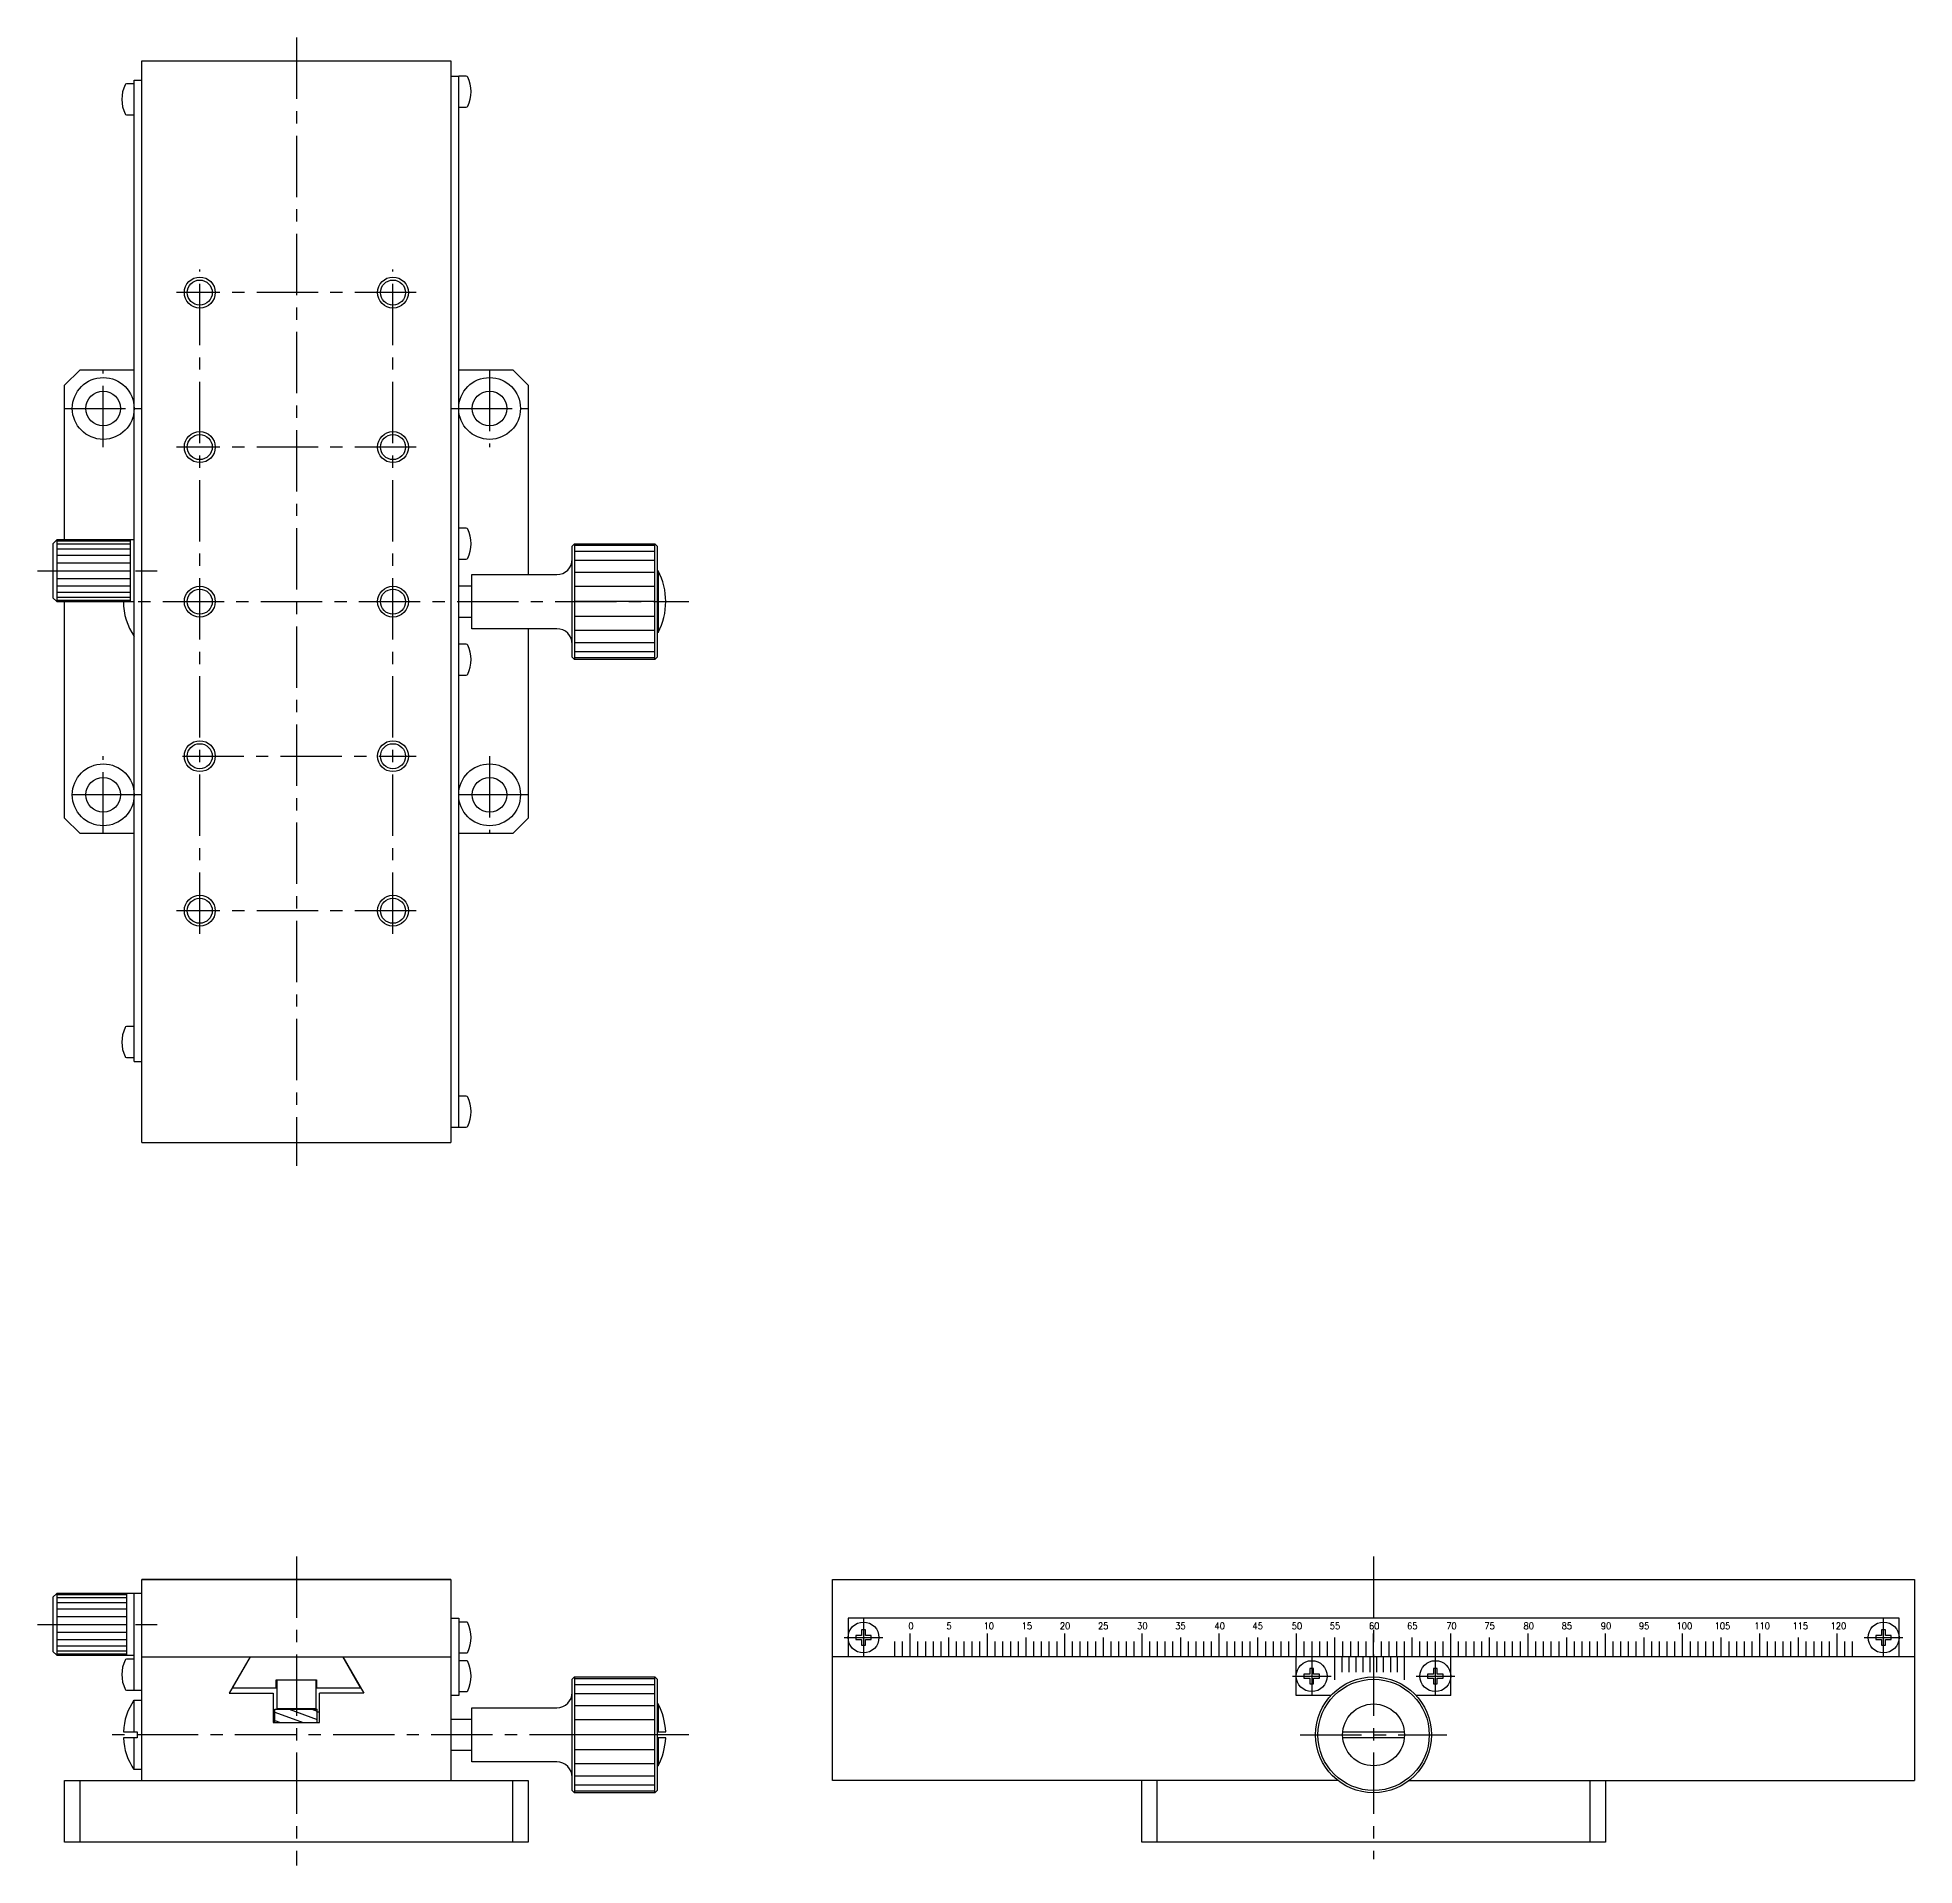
# Model space of a CAD drawing. Extents: x -156 to 272, y -398 to -138.
# Drawn here: x 28.9 to 271.8, y -374.4 to -137.8 of the extents above; entities that cross this region are included whole.
import ezdxf

# ---------------------------------------------------------------- set-up
doc = ezdxf.new("R2010")
doc.units = 0
doc.header["$LTSCALE"] = 0.25
doc.linetypes.add('CENTER', pattern=[50.8, 31.75, -6.35, 6.35, -6.35])
doc.layers.get('0').update_dxf_attribs({"linetype": 'CONTINUOUS'})
doc.layers.add('CENTER', color=1, linetype='CENTER')
doc.styles.add('CONVERTER_1', font='txt.shx', dxfattribs={"width": 0.9})

msp = doc.modelspace()

# ---------------------------------------------------------------- linework, layer by layer
at = {"linetype": 'CONTINUOUS'}
for p, q in [((42.44, -280.84), (42.44, -140.84)), ((42.44, -140.84), (82.44, -140.84)), ((82.44, -140.84), (82.44, -280.84)), ((82.44, -142.84), (83.44, -142.84)), ((83.44, -278.84), (83.44, -142.84)), ((84.43, -142.84), (83.44, -142.84)), ((41.44, -143.84), (40.45, -143.84)), ((41.44, -143.34), (42.44, -143.34)), ((41.44, -185.84), (41.44, -143.34)), ((40.45, -147.84), (41.44, -147.84)), ((83.44, -146.84), (84.43, -146.84)), ((32.44, -182.84), (34.44, -180.84)), ((34.44, -180.84), (41.44, -180.84)), ((83.44, -180.84), (90.44, -180.84)), ((90.44, -180.84), (92.44, -182.84)), ((32.44, -202.84), (32.44, -182.84)), ((92.44, -182.84), (92.44, -207.34)), ((41.44, -185.84), (42.3, -185.84)), ((41.44, -235.84), (41.44, -185.84)), ((91.44, -185.84), (92.44, -185.84)), ((84.43, -201.34), (83.44, -201.34)), ((30.94, -203.34), (31.44, -202.84)), ((30.94, -203.34), (30.94, -210.34)), ((41.44, -202.84), (31.44, -202.84)), ((31.44, -202.84), (31.44, -210.84)), ((31.44, -202.97), (40.94, -202.97)), ((31.44, -203.37), (40.94, -203.37)), ((31.44, -204.01), (40.94, -204.01)), ((40.94, -202.84), (40.94, -210.84)), ((98.44, -203.34), (98.14, -203.64)), ((98.14, -218.04), (98.14, -203.64)), ((98.44, -203.34), (98.44, -218.34)), ((98.44, -203.34), (108.84, -203.34)), ((108.84, -203.59), (98.44, -203.59)), ((108.84, -218.34), (108.84, -203.34)), ((108.84, -203.34), (109.14, -203.64)), ((109.14, -203.64), (109.14, -218.04)), ((31.44, -204.84), (40.94, -204.84)), ((31.44, -205.8), (40.94, -205.8)), ((83.44, -205.34), (84.43, -205.34)), ((108.84, -204.34), (98.44, -204.34)), ((108.84, -205.53), (98.44, -205.53)), ((31.44, -206.84), (40.94, -206.84)), ((40.94, -207.87), (31.44, -207.87)), ((40.94, -208.84), (31.44, -208.84)), ((85.14, -208.84), (83.44, -208.84)), ((85.14, -207.34), (96.14, -207.34)), ((85.14, -214.34), (85.14, -207.34)), ((108.84, -207.09), (98.44, -207.09)), ((109.14, -206.84), (109.24, -206.84)), ((109.24, -206.84), (109.24, -214.84)), ((31.44, -210.84), (30.94, -210.34)), ((40.94, -209.67), (31.44, -209.67)), ((40.94, -210.3), (31.44, -210.3)), ((40.94, -210.7), (31.44, -210.7)), ((31.44, -210.84), (41.44, -210.84)), ((32.44, -238.84), (32.44, -210.84)), ((41.44, -215.34), (41.44, -210.59)), ((108.84, -208.9), (98.44, -208.9)), ((108.84, -210.84), (98.44, -210.84)), ((83.44, -212.84), (85.14, -212.84)), ((108.84, -212.78), (98.44, -212.78)), ((96.14, -214.34), (85.14, -214.34)), ((92.44, -214.34), (92.44, -238.84)), ((108.84, -214.59), (98.44, -214.59)), ((98.44, -216.14), (108.84, -216.14)), ((109.24, -214.84), (109.14, -214.84)), ((84.43, -216.34), (83.44, -216.34)), ((98.44, -218.34), (98.14, -218.04)), ((108.84, -217.33), (98.44, -217.33)), ((98.44, -218.08), (108.84, -218.08)), ((108.84, -218.34), (98.44, -218.34)), ((108.84, -218.34), (109.14, -218.04)), ((83.44, -220.34), (84.43, -220.34)), ((41.44, -270.34), (41.44, -235.84)), ((42.44, -235.84), (41.44, -235.84)), ((92.44, -235.84), (91.44, -235.84)), ((32.44, -238.84), (34.44, -240.84)), ((90.44, -240.84), (92.44, -238.84)), ((41.44, -240.84), (34.44, -240.84)), ((90.44, -240.84), (83.44, -240.84)), ((41.44, -265.84), (40.45, -265.84)), ((40.45, -269.84), (41.44, -269.84)), ((41.44, -270.34), (42.44, -270.34)), ((84.43, -274.84), (83.44, -274.84)), ((82.44, -278.84), (83.44, -278.84)), ((83.44, -278.84), (84.43, -278.84)), ((42.44, -280.84), (82.44, -280.84)), ((131.83, -337.39), (271.83, -337.39)), ((131.83, -363.39), (131.83, -337.39)), ((271.83, -337.39), (271.83, -363.39)), ((269.83, -342.39), (133.83, -342.39)), ((133.83, -342.39), (133.83, -347.39)), ((269.83, -347.39), (269.83, -342.39)), ((134.83, -344.64), (134.83, -345.14)), ((135.58, -344.64), (134.83, -344.64)), ((135.58, -343.89), (135.58, -344.64)), ((136.08, -343.89), (135.58, -343.89)), ((136.08, -344.64), (136.08, -343.89)), ((136.83, -344.64), (136.08, -344.64)), ((136.83, -345.14), (136.83, -344.64)), ((141.83, -344.39), (141.83, -347.39)), ((146.83, -344.89), (146.83, -347.39)), ((151.83, -344.39), (151.83, -347.39)), ((156.83, -344.89), (156.83, -347.39)), ((161.83, -344.39), (161.83, -347.39)), ((166.83, -344.89), (166.83, -347.39)), ((171.83, -344.39), (171.83, -347.39)), ((176.83, -344.89), (176.83, -347.39)), ((181.83, -344.39), (181.83, -347.39)), ((186.83, -344.89), (186.83, -347.39)), ((191.83, -344.39), (191.83, -347.39)), ((196.83, -350.39), (196.83, -344.89)), ((201.83, -347.39), (201.83, -344.39)), ((206.83, -347.39), (206.83, -344.89)), ((211.83, -347.39), (211.83, -344.39)), ((216.83, -347.39), (216.83, -344.89)), ((221.83, -347.39), (221.83, -344.39)), ((226.83, -347.39), (226.83, -344.89)), ((231.83, -347.39), (231.83, -344.39)), ((236.83, -347.39), (236.83, -344.89)), ((241.83, -347.39), (241.83, -344.39)), ((246.83, -347.39), (246.83, -344.89)), ((251.83, -347.39), (251.83, -344.39)), ((256.83, -347.39), (256.83, -344.89)), ((261.83, -347.39), (261.83, -344.39)), ((267.58, -344.64), (266.83, -344.64)), ((266.83, -344.64), (266.83, -345.14)), ((268.08, -343.89), (267.58, -343.89)), ((267.58, -343.89), (267.58, -344.64)), ((268.08, -344.64), (268.08, -343.89)), ((268.83, -344.64), (268.08, -344.64)), ((268.83, -345.14), (268.83, -344.64)), ((134.83, -345.14), (135.58, -345.14)), ((135.58, -345.14), (135.58, -345.89)), ((135.58, -345.89), (136.08, -345.89)), ((136.08, -345.89), (136.08, -345.14)), ((136.08, -345.14), (136.83, -345.14)), ((139.83, -345.39), (139.83, -347.39)), ((140.83, -345.39), (140.83, -347.39)), ((142.83, -345.39), (142.83, -347.39)), ((143.83, -345.39), (143.83, -347.39)), ((144.83, -345.39), (144.83, -347.39)), ((145.83, -345.39), (145.83, -347.39)), ((147.83, -345.39), (147.83, -347.39)), ((148.83, -345.39), (148.83, -347.39)), ((149.83, -345.39), (149.83, -347.39)), ((150.83, -345.39), (150.83, -347.39)), ((152.83, -345.39), (152.83, -347.39)), ((153.83, -345.39), (153.83, -347.39)), ((154.83, -345.39), (154.83, -347.39)), ((155.83, -345.39), (155.83, -347.39)), ((157.83, -345.39), (157.83, -347.39)), ((158.83, -345.39), (158.83, -347.39)), ((159.83, -345.39), (159.83, -347.39)), ((160.83, -345.39), (160.83, -347.39)), ((162.83, -345.39), (162.83, -347.39)), ((163.83, -345.39), (163.83, -347.39)), ((164.83, -345.39), (164.83, -347.39)), ((165.83, -345.39), (165.83, -347.39)), ((167.83, -345.39), (167.83, -347.39)), ((168.83, -345.39), (168.83, -347.39)), ((169.83, -345.39), (169.83, -347.39)), ((170.83, -345.39), (170.83, -347.39)), ((172.83, -345.39), (172.83, -347.39)), ((173.83, -345.39), (173.83, -347.39)), ((174.83, -345.39), (174.83, -347.39)), ((175.83, -345.39), (175.83, -347.39)), ((177.83, -345.39), (177.83, -347.39)), ((178.83, -345.39), (178.83, -347.39)), ((179.83, -345.39), (179.83, -347.39)), ((180.83, -345.39), (180.83, -347.39)), ((182.83, -345.39), (182.83, -347.39)), ((183.83, -345.39), (183.83, -347.39)), ((184.83, -345.39), (184.83, -347.39)), ((185.83, -345.39), (185.83, -347.39)), ((187.83, -345.39), (187.83, -347.39)), ((188.83, -345.39), (188.83, -347.39)), ((189.83, -345.39), (189.83, -347.39)), ((190.83, -345.39), (190.83, -347.39)), ((192.83, -345.39), (192.83, -347.39)), ((193.83, -345.39), (193.83, -347.39)), ((194.83, -345.39), (194.83, -347.39)), ((195.83, -345.39), (195.83, -347.39)), ((197.83, -345.39), (197.83, -347.39)), ((198.83, -345.39), (198.83, -347.39)), ((199.83, -345.39), (199.83, -347.39)), ((200.83, -345.39), (200.83, -347.39)), ((202.83, -345.39), (202.83, -347.39)), ((203.83, -347.39), (203.83, -345.39)), ((204.83, -347.39), (204.83, -345.39)), ((205.83, -350.39), (205.83, -345.39)), ((207.83, -347.39), (207.83, -345.39)), ((208.83, -347.39), (208.83, -345.39)), ((209.83, -347.39), (209.83, -345.39)), ((210.83, -347.39), (210.83, -345.39)), ((212.83, -347.39), (212.83, -345.39)), ((213.83, -347.39), (213.83, -345.39)), ((214.83, -347.39), (214.83, -345.39)), ((215.83, -347.39), (215.83, -345.39)), ((217.83, -347.39), (217.83, -345.39)), ((218.83, -347.39), (218.83, -345.39)), ((219.83, -347.39), (219.83, -345.39)), ((220.83, -347.39), (220.83, -345.39)), ((222.83, -347.39), (222.83, -345.39)), ((223.83, -347.39), (223.83, -345.39)), ((224.83, -347.39), (224.83, -345.39)), ((225.83, -347.39), (225.83, -345.39)), ((227.83, -347.39), (227.83, -345.39)), ((228.83, -347.39), (228.83, -345.39)), ((229.83, -347.39), (229.83, -345.39)), ((230.83, -347.39), (230.83, -345.39)), ((232.83, -347.39), (232.83, -345.39)), ((233.83, -347.39), (233.83, -345.39)), ((234.83, -347.39), (234.83, -345.39)), ((235.83, -347.39), (235.83, -345.39)), ((237.83, -347.39), (237.83, -345.39)), ((238.83, -347.39), (238.83, -345.39)), ((239.83, -347.39), (239.83, -345.39)), ((240.83, -347.39), (240.83, -345.39)), ((242.83, -347.39), (242.83, -345.39)), ((243.83, -347.39), (243.83, -345.39)), ((244.83, -347.39), (244.83, -345.39)), ((245.83, -347.39), (245.83, -345.39)), ((247.83, -347.39), (247.83, -345.39)), ((248.83, -347.39), (248.83, -345.39)), ((249.83, -347.39), (249.83, -345.39)), ((250.83, -347.39), (250.83, -345.39)), ((252.83, -347.39), (252.83, -345.39)), ((253.83, -347.39), (253.83, -345.39)), ((254.83, -347.39), (254.83, -345.39)), ((255.83, -347.39), (255.83, -345.39)), ((257.83, -347.39), (257.83, -345.39)), ((258.83, -347.39), (258.83, -345.39)), ((259.83, -347.39), (259.83, -345.39)), ((260.83, -347.39), (260.83, -345.39)), ((262.83, -347.39), (262.83, -345.39)), ((263.83, -347.39), (263.83, -345.39)), ((266.83, -345.14), (267.58, -345.14)), ((267.58, -345.14), (267.58, -345.89)), ((267.58, -345.89), (268.08, -345.89)), ((268.08, -345.89), (268.08, -345.14)), ((268.08, -345.14), (268.83, -345.14)), ((271.83, -347.39), (131.83, -347.39)), ((191.83, -352.39), (191.83, -347.39)), ((192.83, -349.64), (192.83, -350.14)), ((193.58, -349.64), (192.83, -349.64)), ((193.58, -348.89), (193.58, -349.64)), ((194.08, -348.89), (193.58, -348.89)), ((194.08, -349.64), (194.08, -348.89)), ((194.83, -349.64), (194.08, -349.64)), ((194.83, -350.14), (194.83, -349.64)), ((197.73, -347.39), (197.73, -349.39)), ((198.63, -347.39), (198.63, -349.39)), ((199.53, -347.39), (199.53, -349.39)), ((200.43, -347.39), (200.43, -349.39)), ((201.33, -347.39), (201.33, -349.39)), ((202.23, -347.39), (202.23, -349.39)), ((203.13, -349.39), (203.13, -347.39)), ((204.03, -347.39), (204.03, -349.39)), ((204.93, -349.39), (204.93, -347.39)), ((209.58, -349.64), (208.83, -349.64)), ((208.83, -349.64), (208.83, -350.14)), ((209.58, -348.89), (209.58, -349.64)), ((210.08, -348.89), (209.58, -348.89)), ((210.08, -349.64), (210.08, -348.89)), ((210.83, -349.64), (210.08, -349.64)), ((210.83, -350.14), (210.83, -349.64)), ((211.83, -352.39), (211.83, -347.39)), ((192.83, -350.14), (193.58, -350.14)), ((193.58, -350.14), (193.58, -350.89)), ((193.58, -350.89), (194.08, -350.89)), ((194.08, -350.14), (194.83, -350.14)), ((194.08, -350.89), (194.08, -350.14)), ((208.83, -350.14), (209.58, -350.14)), ((209.58, -350.14), (209.58, -350.89)), ((209.58, -350.89), (210.08, -350.89)), ((210.08, -350.14), (210.83, -350.14)), ((210.08, -350.89), (210.08, -350.14)), ((196.33, -352.39), (191.83, -352.39)), ((211.83, -352.39), (207.33, -352.39)), ((197.85, -357.09), (205.81, -357.09)), ((205.81, -357.89), (197.85, -357.89)), ((197.2, -363.39), (131.83, -363.39)), ((171.83, -371.39), (171.83, -363.39)), ((173.83, -371.39), (173.83, -363.39)), ((206.46, -363.39), (271.83, -363.39)), ((229.83, -363.39), (229.83, -371.39)), ((231.83, -363.39), (231.83, -371.39)), ((231.83, -371.39), (171.83, -371.39))]:
    msp.add_line(p, q, dxfattribs=at)
at = {"color": 7, "linetype": 'CONTINUOUS'}
for p, q in [((82.44, -337.39), (42.44, -337.39)), ((42.44, -337.39), (82.44, -337.39)), ((42.44, -363.39), (42.44, -337.39)), ((82.44, -337.39), (82.44, -363.39)), ((30.94, -339.69), (31.44, -339.19)), ((30.94, -339.69), (30.94, -346.69)), ((42.44, -339.19), (31.44, -339.19)), ((31.44, -339.19), (31.44, -347.19)), ((31.44, -339.33), (40.44, -339.33)), ((31.44, -339.73), (40.44, -339.73)), ((40.44, -339.19), (40.44, -347.19)), ((41.44, -351.69), (41.44, -339.19)), ((31.44, -340.36), (40.44, -340.36)), ((31.44, -341.19), (40.44, -341.19)), ((31.44, -342.16), (40.44, -342.16)), ((82.44, -342.39), (83.44, -342.39)), ((83.44, -342.39), (83.44, -352.39)), ((31.44, -343.19), (40.44, -343.19)), ((40.44, -344.23), (31.44, -344.23)), ((84.43, -342.89), (83.44, -342.89)), ((31.44, -347.19), (30.94, -346.69)), ((40.44, -345.19), (31.44, -345.19)), ((40.44, -346.02), (31.44, -346.02)), ((40.44, -346.66), (31.44, -346.66)), ((40.44, -347.06), (31.44, -347.06)), ((31.44, -347.19), (41.43, -347.19)), ((83.44, -346.89), (84.43, -346.89)), ((41.44, -347.69), (40.45, -347.69)), ((42.44, -347.39), (82.44, -347.39)), ((56.44, -347.39), (53.73, -352.09)), ((56.44, -347.39), (54.13, -351.39)), ((68.44, -347.39), (71.16, -352.09)), ((70.75, -351.39), (68.44, -347.39)), ((84.43, -347.89), (83.44, -347.89)), ((40.45, -351.69), (41.44, -351.69)), ((41.44, -351.69), (42.44, -351.69)), ((53.73, -352.09), (59.44, -352.09)), ((54.13, -351.39), (59.84, -351.39)), ((59.44, -352.09), (59.44, -355.89)), ((59.84, -350.39), (65.04, -350.39)), ((59.84, -351.39), (59.84, -350.39)), ((59.94, -354.17), (59.94, -350.39)), ((64.94, -350.39), (64.94, -354.17)), ((65.04, -350.39), (65.04, -351.39)), ((65.04, -351.39), (70.75, -351.39)), ((71.16, -352.09), (65.44, -352.09)), ((65.44, -355.89), (65.44, -352.09)), ((83.44, -351.89), (84.43, -351.89)), ((98.44, -349.99), (98.14, -350.29)), ((98.14, -364.69), (98.14, -350.29)), ((98.44, -349.99), (98.44, -364.99)), ((98.44, -349.99), (108.84, -349.99)), ((108.84, -350.25), (98.44, -350.25)), ((108.84, -351), (98.44, -351)), ((108.84, -364.99), (108.84, -349.99)), ((108.84, -349.99), (109.14, -350.29)), ((109.14, -350.29), (109.14, -364.69)), ((41.43, -352.99), (42.44, -352.99)), ((41.43, -357.09), (41.43, -352.99)), ((59.64, -354.17), (65.14, -354.17)), ((59.64, -355.89), (59.64, -354.17)), ((59.94, -354.09), (64.94, -354.09)), ((65.14, -355.89), (65.14, -354.17)), ((65.14, -354.49), (65.44, -354.49)), ((83.44, -352.39), (82.44, -352.39)), ((85.14, -353.99), (96.14, -353.99)), ((85.14, -360.99), (85.14, -353.99)), ((108.84, -352.19), (98.44, -352.19)), ((108.84, -353.74), (98.44, -353.74)), ((109.14, -353.49), (109.24, -353.49)), ((109.24, -353.49), (109.24, -357.09)), ((59.44, -355.89), (65.44, -355.89)), ((85.14, -355.49), (82.44, -355.49)), ((108.84, -355.55), (98.44, -355.55)), ((40.05, -357.09), (41.84, -357.09)), ((41.84, -357.89), (40.05, -357.89)), ((41.43, -361.99), (41.43, -357.89)), ((41.84, -357.09), (41.84, -357.89)), ((108.84, -357.49), (98.44, -357.49)), ((108.84, -359.43), (98.44, -359.43)), ((109.14, -357.09), (110.23, -357.09)), ((110.23, -357.89), (109.14, -357.89)), ((109.24, -357.89), (109.24, -361.49)), ((82.44, -359.49), (85.14, -359.49)), ((96.14, -360.99), (85.14, -360.99)), ((108.84, -361.24), (98.44, -361.24)), ((109.24, -361.49), (109.14, -361.49)), ((32.44, -363.39), (92.44, -363.39)), ((32.44, -371.39), (32.44, -363.39)), ((34.44, -371.39), (34.44, -363.39)), ((42.44, -361.99), (41.43, -361.99)), ((90.44, -371.39), (90.44, -363.39)), ((92.44, -363.39), (92.44, -371.39)), ((98.44, -362.8), (108.84, -362.8)), ((108.84, -363.99), (98.44, -363.99)), ((98.14, -364.69), (98.44, -364.99)), ((98.44, -364.74), (108.84, -364.74)), ((108.84, -364.99), (98.44, -364.99)), ((108.84, -364.99), (109.14, -364.69)), ((92.44, -371.39), (32.44, -371.39))]:
    msp.add_line(p, q, dxfattribs=at)
at = {"color": 3}
for p, q in [((59.64, -354.56), (63.31, -355.89)), ((61.49, -354.17), (65.14, -355.5)), ((64.42, -354.17), (65.14, -354.43)), ((59.64, -355.62), (60.38, -355.89))]:
    msp.add_line(p, q, dxfattribs=at)
at = {"color": 3, "linetype": 'CONTINUOUS'}
for centre in [(49.94, -170.84), (74.94, -170.84), (49.94, -190.84), (74.94, -190.84), (49.94, -210.84), (74.94, -210.84), (49.94, -230.84), (74.94, -230.84), (49.94, -250.84), (74.94, -250.84)]:
    msp.add_circle(centre, 2, dxfattribs=at)
at = {"linetype": 'CONTINUOUS'}
for centre, radius in [((49.94, -170.84), 1.62), ((74.94, -170.84), 1.62), ((37.44, -185.84), 4), ((87.44, -185.84), 4), ((37.44, -185.84), 2.25), ((87.44, -185.84), 2.25), ((49.94, -190.84), 1.62), ((74.94, -190.84), 1.62), ((49.94, -210.84), 1.62), ((74.94, -210.84), 1.62), ((49.94, -230.84), 1.62), ((74.94, -230.84), 1.62), ((37.44, -235.84), 4), ((87.44, -235.84), 4), ((37.44, -235.84), 2.25), ((87.44, -235.84), 2.25), ((49.94, -250.84), 1.62), ((74.94, -250.84), 1.62), ((135.83, -344.89), 2), ((267.83, -344.89), 2), ((193.83, -349.89), 2), ((209.83, -349.89), 2), ((201.83, -357.49), 7.5), ((201.83, -357.49), 7.2), ((201.83, -357.49), 4)]:
    msp.add_circle(centre, radius, dxfattribs=at)
for centre, radius, start, end in [((84.43, -143.04), 0.2, 25.6716, 90), ((80.69, -144.84), 4.35, 334.3284, 25.6716), ((44.2, -145.84), 4.35, 154.3284, 205.6716), ((40.45, -144.04), 0.2, 90, 154.3284), ((40.45, -147.64), 0.2, 205.6716, 270), ((84.43, -146.64), 0.2, 270, 334.3284), ((84.43, -201.54), 0.2, 25.6716, 90), ((80.69, -203.34), 4.35, 334.3284, 25.6716), ((84.43, -205.14), 0.2, 270, 334.3284), ((96.14, -205.34), 2, 270, 0), ((101.74, -210.84), 8.5, 331.9275, 28.0725), ((48.06, -210.84), 8, 180, 214.2289), ((96.14, -216.34), 2, 0, 90), ((84.43, -216.54), 0.2, 25.6716, 90), ((80.69, -218.34), 4.35, 334.3284, 25.6716), ((84.43, -220.14), 0.2, 270, 334.3284), ((44.2, -267.84), 4.35, 154.3284, 205.6716), ((40.45, -266.04), 0.2, 90, 154.3284), ((40.45, -269.64), 0.2, 205.6716, 270), ((84.43, -275.04), 0.2, 25.6716, 90), ((80.69, -276.84), 4.35, 334.3284, 25.6716), ((84.43, -278.64), 0.2, 270, 334.3284)]:
    msp.add_arc(centre, radius, start, end, dxfattribs=at)
at = {"color": 7, "linetype": 'CONTINUOUS'}
for centre, radius, start, end in [((84.43, -343.09), 0.2, 25.6716, 90), ((80.69, -344.89), 4.35, 334.3284, 25.6716), ((84.43, -346.69), 0.2, 270, 334.3284), ((44.2, -349.69), 4.35, 154.3284, 205.6716), ((40.45, -347.89), 0.2, 90, 154.3284), ((84.43, -348.09), 0.2, 25.6716, 90), ((80.69, -349.89), 4.35, 334.3284, 25.6716), ((40.45, -351.49), 0.2, 205.6716, 270), ((84.43, -351.69), 0.2, 270, 334.3284), ((96.14, -351.99), 2, 270, 0), ((48.04, -357.49), 8, 145.7711, 177.134), ((101.74, -357.49), 8.5, 2.6973, 28.0725), ((48.04, -357.49), 8, 182.866, 214.2289), ((101.74, -357.49), 8.5, 331.9275, 357.3027), ((96.14, -362.99), 2, 0, 90)]:
    msp.add_arc(centre, radius, start, end, dxfattribs=at)
at = {"layer": 'CENTER', "color": 1, "linetype": 'CENTER'}
for p, q in [((62.44, -137.84), (62.44, -283.84)), ((49.94, -253.84), (49.94, -167.84)), ((74.94, -253.84), (74.94, -167.84)), ((77.94, -170.84), (46.94, -170.84)), ((37.44, -190.84), (37.44, -180.84)), ((87.44, -180.84), (87.44, -190.84)), ((32.38, -185.84), (41.44, -185.84)), ((82.44, -185.84), (91.44, -185.84)), ((77.94, -190.84), (46.94, -190.84)), ((28.94, -206.84), (44.44, -206.84)), ((32.44, -210.84), (113.24, -210.84)), ((37.44, -240.84), (37.44, -230.84)), ((47.69, -230.84), (77.94, -230.84)), ((87.44, -230.84), (87.44, -240.84)), ((41.44, -235.84), (32.44, -235.84)), ((91.44, -235.84), (82.44, -235.84)), ((77.94, -250.84), (46.94, -250.84)), ((62.44, -334.39), (62.44, -374.39)), ((201.83, -334.39), (201.83, -373.59)), ((135.83, -342.39), (135.83, -347.39)), ((267.83, -347.39), (267.83, -342.39)), ((28.94, -343.19), (44.44, -343.19)), ((133.33, -344.89), (138.33, -344.89)), ((265.33, -344.89), (270.33, -344.89)), ((193.83, -347.39), (193.83, -352.39)), ((209.83, -352.39), (209.83, -347.39)), ((191.33, -349.89), (196.33, -349.89)), ((207.33, -349.89), (212.33, -349.89)), ((113.23, -357.49), (37.05, -357.49)), ((192.33, -357.49), (211.33, -357.49))]:
    msp.add_line(p, q, dxfattribs=at)

# ---------------------------------------------------------------- texts
at = {"style": 'CONVERTER_1', "width": 0.9}
for s, p in [('0', (141.63, -343.83)), ('5', (146.56, -343.83)), ('10', (151.37, -343.83)), ('15', (156.3, -343.83)), ('20', (161.24, -343.83)), ('25', (166.17, -343.83)), ('30', (171.24, -343.83)), ('35', (176.17, -343.83)), ('40', (181.24, -343.83)), ('45', (186.17, -343.83)), ('50', (191.24, -343.83)), ('55', (196.17, -343.83)), ('60', (201.24, -343.83)), ('65', (206.17, -343.83)), ('70', (211.24, -343.83)), ('75', (216.17, -343.83)), ('80', (221.24, -343.83)), ('85', (226.17, -343.83)), ('90', (231.24, -343.83)), ('95', (236.17, -343.83)), ('100', (241.04, -343.83)), ('105', (245.97, -343.83)), ('110', (251.1, -343.83)), ('115', (256.04, -343.83)), ('120', (260.97, -343.83))]:
    msp.add_text(s, height=0.875, dxfattribs=at).set_placement(p)

doc.saveas('drawing.dxf')
